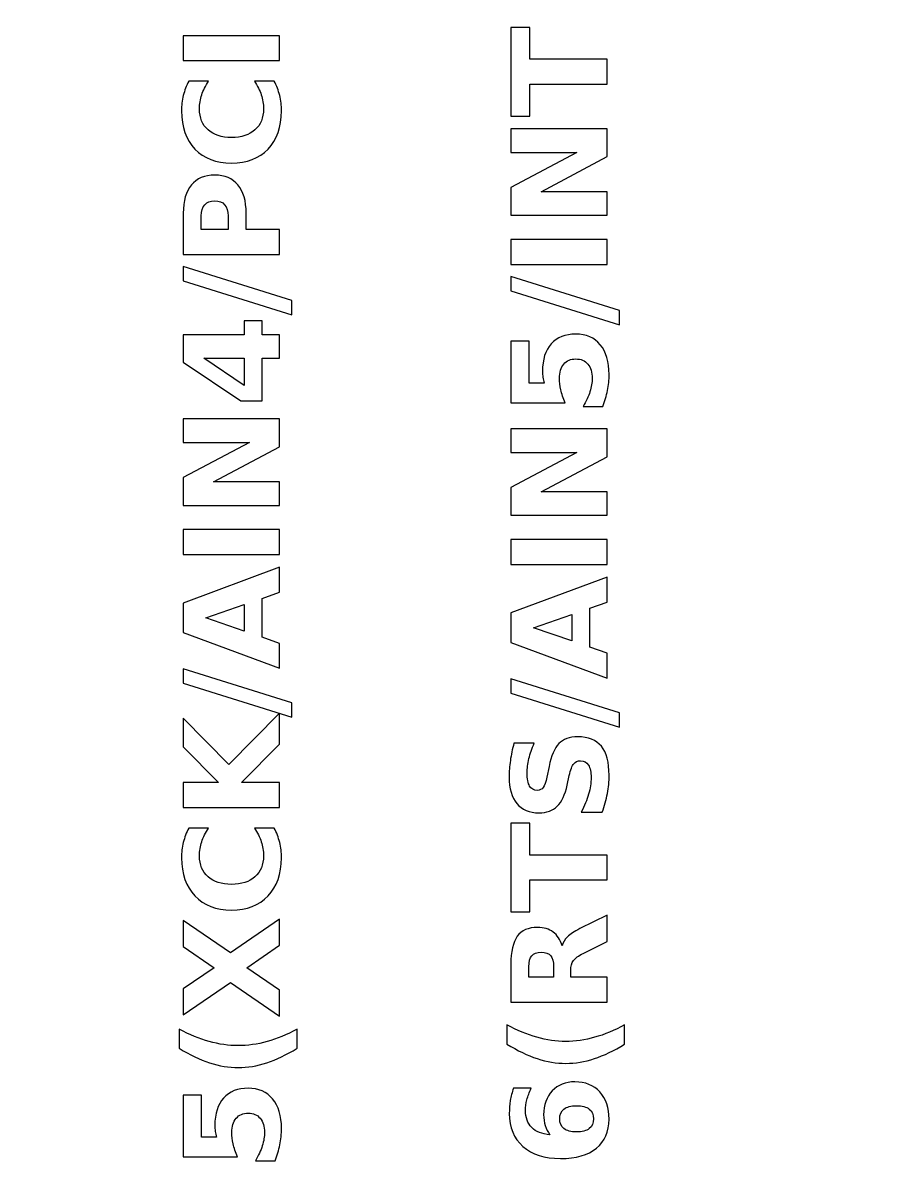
# Model space of a CAD drawing. Header units: centimetres. Extents: x -16.5 to -4.5, y -20.9 to -8.8.
# Drawn here: x -11.811 to -10.516, y -19.23 to -17.499 of the extents above; entities that cross this region are included whole.
import ezdxf

# ---------------------------------------------------------------- set-up
doc = ezdxf.new("R2010")
doc.units = ezdxf.units.CM
doc.header["$MEASUREMENT"] = 0
doc.layers.add('Layer 1', color=7, linetype='Continuous')

msp = doc.modelspace()

# ---------------------------------------------------------------- linework, layer by layer
at = {"layer": 'Layer 1', "color": 7, "lineweight": 35}
msp.add_open_spline([(-16.5, -8.85), (-16.5, -8.85), (-4.5, -8.85), (-4.5, -8.85), (-4.5, -8.85), (-4.5, -8.85), (-4.5, -20.85), (-4.5, -20.85), (-4.5, -20.85), (-4.5, -20.85), (-16.5, -20.85), (-16.5, -20.85), (-16.5, -20.85), (-16.5, -20.85), (-16.5, -8.85), (-16.5, -8.85)], degree=3, knots=[0, 0, 0, 0, 0.25, 0.25, 0.25, 0.25, 0.5, 0.5, 0.5, 0.5, 0.75, 0.75, 0.75, 0.75, 1, 1, 1, 1], dxfattribs=at)
at = {"layer": 'Layer 1', "color": 250, "lineweight": 100}
msp.add_open_spline([(-15.8, -9.55), (-15.8, -9.55), (-5.2, -9.55), (-5.2, -9.55), (-5.2, -9.55), (-5.2, -9.55), (-5.2, -20.15), (-5.2, -20.15), (-5.2, -20.15), (-5.2, -20.15), (-15.8, -20.15), (-15.8, -20.15), (-15.8, -20.15), (-15.8, -20.15), (-15.8, -9.55), (-15.8, -9.55)], degree=3, knots=[0, 0, 0, 0, 0.25, 0.25, 0.25, 0.25, 0.5, 0.5, 0.5, 0.5, 0.75, 0.75, 0.75, 0.75, 1, 1, 1, 1], dxfattribs=at)
at = {"layer": 'Layer 1', "color": 250}
for points, knots in [([(-11.56878, -17.55568), (-11.56878, -17.55568), (-11.56878, -17.51808), (-11.56878, -17.51808), (-11.56878, -17.51808), (-11.56878, -17.51808), (-11.42298, -17.51808), (-11.42298, -17.51808), (-11.42298, -17.51808), (-11.42298, -17.51808), (-11.42298, -17.55568), (-11.42298, -17.55568), (-11.42298, -17.55568), (-11.42298, -17.55568), (-11.56878, -17.55568), (-11.56878, -17.55568)], [0, 0, 0, 0, 0.25, 0.25, 0.25, 0.25, 0.5, 0.5, 0.5, 0.5, 0.75, 0.75, 0.75, 0.75, 1, 1, 1, 1]), ([(-11.073, -17.63971), (-11.073, -17.63971), (-11.073, -17.50535), (-11.073, -17.50535), (-11.073, -17.50535), (-11.073, -17.50535), (-11.04457, -17.50535), (-11.04457, -17.50535), (-11.04457, -17.50535), (-11.04457, -17.50535), (-11.04457, -17.55368), (-11.04457, -17.55368), (-11.04457, -17.55368), (-11.04457, -17.55368), (-10.9272, -17.55368), (-10.9272, -17.55368), (-10.9272, -17.55368), (-10.9272, -17.55368), (-10.9272, -17.59128), (-10.9272, -17.59128), (-10.9272, -17.59128), (-10.9272, -17.59128), (-11.04457, -17.59128), (-11.04457, -17.59128), (-11.04457, -17.59128), (-11.04457, -17.59128), (-11.04457, -17.63971), (-11.04457, -17.63971), (-11.04457, -17.63971), (-11.04457, -17.63971), (-11.073, -17.63971), (-11.073, -17.63971)], [0, 0, 0, 0, 0.125, 0.125, 0.125, 0.125, 0.25, 0.25, 0.25, 0.25, 0.375, 0.375, 0.375, 0.375, 0.5, 0.5, 0.5, 0.5, 0.625, 0.625, 0.625, 0.625, 0.75, 0.75, 0.75, 0.75, 0.875, 0.875, 0.875, 0.875, 1, 1, 1, 1]), ([(-11.43098, -17.58682), (-11.42741, -17.59372), (-11.42471, -17.60092), (-11.42288, -17.60842), (-11.42288, -17.60842), (-11.42105, -17.61589), (-11.42015, -17.62372), (-11.42015, -17.63185), (-11.42015, -17.63185), (-11.42015, -17.65612), (-11.42695, -17.67535), (-11.44051, -17.68955), (-11.44051, -17.68955), (-11.45408, -17.70375), (-11.47248, -17.71085), (-11.49575, -17.71085), (-11.49575, -17.71085), (-11.51905, -17.71085), (-11.53748, -17.70375), (-11.55105, -17.68955), (-11.55105, -17.68955), (-11.56461, -17.67535), (-11.57141, -17.65612), (-11.57141, -17.63185), (-11.57141, -17.63185), (-11.57141, -17.62372), (-11.57051, -17.61589), (-11.56868, -17.60842), (-11.56868, -17.60842), (-11.56685, -17.60092), (-11.56415, -17.59372), (-11.56058, -17.58682), (-11.56058, -17.58682), (-11.56058, -17.58682), (-11.53041, -17.58682), (-11.53041, -17.58682), (-11.53041, -17.58682), (-11.53518, -17.59379), (-11.53865, -17.60065), (-11.54085, -17.60742), (-11.54085, -17.60742), (-11.54308, -17.61419), (-11.54418, -17.62132), (-11.54418, -17.62882), (-11.54418, -17.62882), (-11.54418, -17.64222), (-11.53988, -17.65279), (-11.53128, -17.66045), (-11.53128, -17.66045), (-11.52268, -17.66815), (-11.51085, -17.67199), (-11.49575, -17.67199), (-11.49575, -17.67199), (-11.48068, -17.67199), (-11.46888, -17.66815), (-11.46028, -17.66045), (-11.46028, -17.66045), (-11.45168, -17.65279), (-11.44738, -17.64222), (-11.44738, -17.62882), (-11.44738, -17.62882), (-11.44738, -17.62132), (-11.44848, -17.61419), (-11.45071, -17.60742), (-11.45071, -17.60742), (-11.45291, -17.60065), (-11.45638, -17.59379), (-11.46115, -17.58682), (-11.46115, -17.58682), (-11.46115, -17.58682), (-11.43098, -17.58682), (-11.43098, -17.58682)], [0, 0, 0, 0, 0.0555556, 0.0555556, 0.0555556, 0.0555556, 0.1111111, 0.1111111, 0.1111111, 0.1111111, 0.1666667, 0.1666667, 0.1666667, 0.1666667, 0.2222222, 0.2222222, 0.2222222, 0.2222222, 0.2777778, 0.2777778, 0.2777778, 0.2777778, 0.3333333, 0.3333333, 0.3333333, 0.3333333, 0.3888889, 0.3888889, 0.3888889, 0.3888889, 0.4444444, 0.4444444, 0.4444444, 0.4444444, 0.5, 0.5, 0.5, 0.5, 0.5555556, 0.5555556, 0.5555556, 0.5555556, 0.6111111, 0.6111111, 0.6111111, 0.6111111, 0.6666667, 0.6666667, 0.6666667, 0.6666667, 0.7222222, 0.7222222, 0.7222222, 0.7222222, 0.7777778, 0.7777778, 0.7777778, 0.7777778, 0.8333333, 0.8333333, 0.8333333, 0.8333333, 0.8888889, 0.8888889, 0.8888889, 0.8888889, 0.9444444, 0.9444444, 0.9444444, 0.9444444, 1, 1, 1, 1]), ([(-11.073, -17.78968), (-11.073, -17.78968), (-11.073, -17.74768), (-11.073, -17.74768), (-11.073, -17.74768), (-11.073, -17.74768), (-10.973, -17.69465), (-10.973, -17.69465), (-10.973, -17.69465), (-10.973, -17.69465), (-11.073, -17.69465), (-11.073, -17.69465), (-11.073, -17.69465), (-11.073, -17.69465), (-11.073, -17.65902), (-11.073, -17.65902), (-11.073, -17.65902), (-11.073, -17.65902), (-10.9272, -17.65902), (-10.9272, -17.65902), (-10.9272, -17.65902), (-10.9272, -17.65902), (-10.9272, -17.70102), (-10.9272, -17.70102), (-10.9272, -17.70102), (-10.9272, -17.70102), (-11.0272, -17.75405), (-11.0272, -17.75405), (-11.0272, -17.75405), (-11.0272, -17.75405), (-10.9272, -17.75405), (-10.9272, -17.75405), (-10.9272, -17.75405), (-10.9272, -17.75405), (-10.9272, -17.78968), (-10.9272, -17.78968), (-10.9272, -17.78968), (-10.9272, -17.78968), (-11.073, -17.78968), (-11.073, -17.78968)], [0, 0, 0, 0, 0.1, 0.1, 0.1, 0.1, 0.2, 0.2, 0.2, 0.2, 0.3, 0.3, 0.3, 0.3, 0.4, 0.4, 0.4, 0.4, 0.5, 0.5, 0.5, 0.5, 0.6, 0.6, 0.6, 0.6, 0.7, 0.7, 0.7, 0.7, 0.8, 0.8, 0.8, 0.8, 0.9, 0.9, 0.9, 0.9, 1, 1, 1, 1]), ([(-11.56878, -17.84902), (-11.56878, -17.84902), (-11.56878, -17.78662), (-11.56878, -17.78662), (-11.56878, -17.78662), (-11.56878, -17.76806), (-11.56465, -17.75382), (-11.55641, -17.74389), (-11.55641, -17.74389), (-11.54818, -17.73396), (-11.53645, -17.72899), (-11.52121, -17.72899), (-11.52121, -17.72899), (-11.50595, -17.72899), (-11.49418, -17.73396), (-11.48595, -17.74389), (-11.48595, -17.74389), (-11.47771, -17.75382), (-11.47358, -17.76806), (-11.47358, -17.78662), (-11.47358, -17.78662), (-11.47358, -17.78662), (-11.47358, -17.81142), (-11.47358, -17.81142), (-11.47358, -17.81142), (-11.47358, -17.81142), (-11.42298, -17.81142), (-11.42298, -17.81142), (-11.42298, -17.81142), (-11.42298, -17.81142), (-11.42298, -17.84902), (-11.42298, -17.84902), (-11.42298, -17.84902), (-11.42298, -17.84902), (-11.56878, -17.84902), (-11.56878, -17.84902)], [0, 0, 0, 0, 0.1111111, 0.1111111, 0.1111111, 0.1111111, 0.2222222, 0.2222222, 0.2222222, 0.2222222, 0.3333333, 0.3333333, 0.3333333, 0.3333333, 0.4444444, 0.4444444, 0.4444444, 0.4444444, 0.5555556, 0.5555556, 0.5555556, 0.5555556, 0.6666667, 0.6666667, 0.6666667, 0.6666667, 0.7777778, 0.7777778, 0.7777778, 0.7777778, 0.8888889, 0.8888889, 0.8888889, 0.8888889, 1, 1, 1, 1]), ([(-11.54155, -17.81142), (-11.54155, -17.81142), (-11.50081, -17.81142), (-11.50081, -17.81142), (-11.50081, -17.81142), (-11.50081, -17.81142), (-11.50081, -17.79062), (-11.50081, -17.79062), (-11.50081, -17.79062), (-11.50081, -17.78332), (-11.50258, -17.77769), (-11.50615, -17.77372), (-11.50615, -17.77372), (-11.50968, -17.76976), (-11.51471, -17.76776), (-11.52121, -17.76776), (-11.52121, -17.76776), (-11.52775, -17.76776), (-11.53275, -17.76976), (-11.53628, -17.77372), (-11.53628, -17.77372), (-11.53978, -17.77769), (-11.54155, -17.78332), (-11.54155, -17.79062), (-11.54155, -17.79062), (-11.54155, -17.79062), (-11.54155, -17.81142), (-11.54155, -17.81142)], [0, 0, 0, 0, 0.1428571, 0.1428571, 0.1428571, 0.1428571, 0.2857143, 0.2857143, 0.2857143, 0.2857143, 0.4285714, 0.4285714, 0.4285714, 0.4285714, 0.5714286, 0.5714286, 0.5714286, 0.5714286, 0.7142857, 0.7142857, 0.7142857, 0.7142857, 0.8571429, 0.8571429, 0.8571429, 0.8571429, 1, 1, 1, 1]), ([(-11.073, -17.86408), (-11.073, -17.86408), (-11.073, -17.82648), (-11.073, -17.82648), (-11.073, -17.82648), (-11.073, -17.82648), (-10.9272, -17.82648), (-10.9272, -17.82648), (-10.9272, -17.82648), (-10.9272, -17.82648), (-10.9272, -17.86408), (-10.9272, -17.86408), (-10.9272, -17.86408), (-10.9272, -17.86408), (-11.073, -17.86408), (-11.073, -17.86408)], [0, 0, 0, 0, 0.25, 0.25, 0.25, 0.25, 0.5, 0.5, 0.5, 0.5, 0.75, 0.75, 0.75, 0.75, 1, 1, 1, 1]), ([(-11.56878, -17.88905), (-11.56878, -17.88905), (-11.56878, -17.86739), (-11.56878, -17.86739), (-11.56878, -17.86739), (-11.56878, -17.86739), (-11.40441, -17.91885), (-11.40441, -17.91885), (-11.40441, -17.91885), (-11.40441, -17.91885), (-11.40441, -17.94042), (-11.40441, -17.94042), (-11.40441, -17.94042), (-11.40441, -17.94042), (-11.56878, -17.88905), (-11.56878, -17.88905)], [0, 0, 0, 0, 0.25, 0.25, 0.25, 0.25, 0.5, 0.5, 0.5, 0.5, 0.75, 0.75, 0.75, 0.75, 1, 1, 1, 1]), ([(-11.073, -17.90411), (-11.073, -17.90411), (-11.073, -17.88245), (-11.073, -17.88245), (-11.073, -17.88245), (-11.073, -17.88245), (-10.90863, -17.93391), (-10.90863, -17.93391), (-10.90863, -17.93391), (-10.90863, -17.93391), (-10.90863, -17.95548), (-10.90863, -17.95548), (-10.90863, -17.95548), (-10.90863, -17.95548), (-11.073, -17.90411), (-11.073, -17.90411)], [0, 0, 0, 0, 0.25, 0.25, 0.25, 0.25, 0.5, 0.5, 0.5, 0.5, 0.75, 0.75, 0.75, 0.75, 1, 1, 1, 1]), ([(-11.56878, -18.01219), (-11.56878, -18.01219), (-11.56878, -17.97039), (-11.56878, -17.97039), (-11.56878, -17.97039), (-11.56878, -17.97039), (-11.47678, -17.97039), (-11.47678, -17.97039), (-11.47678, -17.97039), (-11.47678, -17.97039), (-11.47678, -17.94959), (-11.47678, -17.94959), (-11.47678, -17.94959), (-11.47678, -17.94959), (-11.44955, -17.94959), (-11.44955, -17.94959), (-11.44955, -17.94959), (-11.44955, -17.94959), (-11.44955, -17.97039), (-11.44955, -17.97039), (-11.44955, -17.97039), (-11.44955, -17.97039), (-11.42298, -17.97039), (-11.42298, -17.97039), (-11.42298, -17.97039), (-11.42298, -17.97039), (-11.42298, -18.00592), (-11.42298, -18.00592), (-11.42298, -18.00592), (-11.42298, -18.00592), (-11.44955, -18.00592), (-11.44955, -18.00592), (-11.44955, -18.00592), (-11.44955, -18.00592), (-11.44955, -18.07059), (-11.44955, -18.07059), (-11.44955, -18.07059), (-11.44955, -18.07059), (-11.48178, -18.07059), (-11.48178, -18.07059), (-11.48178, -18.07059), (-11.48178, -18.07059), (-11.56878, -18.01219), (-11.56878, -18.01219)], [0, 0, 0, 0, 0.0909091, 0.0909091, 0.0909091, 0.0909091, 0.1818182, 0.1818182, 0.1818182, 0.1818182, 0.2727273, 0.2727273, 0.2727273, 0.2727273, 0.3636364, 0.3636364, 0.3636364, 0.3636364, 0.4545455, 0.4545455, 0.4545455, 0.4545455, 0.5454545, 0.5454545, 0.5454545, 0.5454545, 0.6363636, 0.6363636, 0.6363636, 0.6363636, 0.7272727, 0.7272727, 0.7272727, 0.7272727, 0.8181818, 0.8181818, 0.8181818, 0.8181818, 0.9090909, 0.9090909, 0.9090909, 0.9090909, 1, 1, 1, 1]), ([(-11.073, -18.07345), (-11.073, -18.07345), (-11.073, -17.97998), (-11.073, -17.97998), (-11.073, -17.97998), (-11.073, -17.97998), (-11.04537, -17.97998), (-11.04537, -17.97998), (-11.04537, -17.97998), (-11.04537, -17.97998), (-11.04537, -18.04348), (-11.04537, -18.04348), (-11.04537, -18.04348), (-11.04537, -18.04348), (-11.0228, -18.04348), (-11.0228, -18.04348), (-11.0228, -18.04348), (-11.02357, -18.04062), (-11.02417, -18.03775), (-11.0246, -18.03485), (-11.0246, -18.03485), (-11.02503, -18.03195), (-11.02523, -18.02892), (-11.02523, -18.02582), (-11.02523, -18.02582), (-11.02523, -18.00802), (-11.0208, -17.99418), (-11.0119, -17.98428), (-11.0119, -17.98428), (-11.00303, -17.97438), (-10.99063, -17.96945), (-10.97477, -17.96945), (-10.97477, -17.96945), (-10.959, -17.96945), (-10.94667, -17.97485), (-10.93773, -17.98562), (-10.93773, -17.98562), (-10.92883, -17.99638), (-10.92437, -18.01135), (-10.92437, -18.03048), (-10.92437, -18.03048), (-10.92437, -18.03875), (-10.92517, -18.04695), (-10.92677, -18.05505), (-10.92677, -18.05505), (-10.92837, -18.06315), (-10.93077, -18.07122), (-10.93403, -18.07922), (-10.93403, -18.07922), (-10.93403, -18.07922), (-10.96363, -18.07922), (-10.96363, -18.07922), (-10.96363, -18.07922), (-10.95907, -18.07128), (-10.95567, -18.06375), (-10.95337, -18.05662), (-10.95337, -18.05662), (-10.9511, -18.04948), (-10.94997, -18.04275), (-10.94997, -18.03645), (-10.94997, -18.03645), (-10.94997, -18.02732), (-10.9522, -18.02015), (-10.95667, -18.01492), (-10.95667, -18.01492), (-10.9611, -18.00968), (-10.96713, -18.00705), (-10.97473, -18.00705), (-10.97473, -18.00705), (-10.98243, -18.00705), (-10.98847, -18.00968), (-10.9929, -18.01492), (-10.9929, -18.01492), (-10.99733, -18.02015), (-10.99953, -18.02732), (-10.99953, -18.03645), (-10.99953, -18.03645), (-10.99953, -18.04185), (-10.99883, -18.04762), (-10.99743, -18.05372), (-10.99743, -18.05372), (-10.99603, -18.05985), (-10.99387, -18.06642), (-10.99093, -18.07345), (-10.99093, -18.07345), (-10.99093, -18.07345), (-11.073, -18.07345), (-11.073, -18.07345)], [0, 0, 0, 0, 0.0454545, 0.0454545, 0.0454545, 0.0454545, 0.0909091, 0.0909091, 0.0909091, 0.0909091, 0.1363636, 0.1363636, 0.1363636, 0.1363636, 0.1818182, 0.1818182, 0.1818182, 0.1818182, 0.2272727, 0.2272727, 0.2272727, 0.2272727, 0.2727273, 0.2727273, 0.2727273, 0.2727273, 0.3181818, 0.3181818, 0.3181818, 0.3181818, 0.3636364, 0.3636364, 0.3636364, 0.3636364, 0.4090909, 0.4090909, 0.4090909, 0.4090909, 0.4545455, 0.4545455, 0.4545455, 0.4545455, 0.5, 0.5, 0.5, 0.5, 0.5454545, 0.5454545, 0.5454545, 0.5454545, 0.5909091, 0.5909091, 0.5909091, 0.5909091, 0.6363636, 0.6363636, 0.6363636, 0.6363636, 0.6818182, 0.6818182, 0.6818182, 0.6818182, 0.7272727, 0.7272727, 0.7272727, 0.7272727, 0.7727273, 0.7727273, 0.7727273, 0.7727273, 0.8181818, 0.8181818, 0.8181818, 0.8181818, 0.8636364, 0.8636364, 0.8636364, 0.8636364, 0.9090909, 0.9090909, 0.9090909, 0.9090909, 0.9545455, 0.9545455, 0.9545455, 0.9545455, 1, 1, 1, 1]), ([(-11.53781, -18.00592), (-11.53781, -18.00592), (-11.47678, -18.04716), (-11.47678, -18.04716), (-11.47678, -18.04716), (-11.47678, -18.04716), (-11.47678, -18.00592), (-11.47678, -18.00592), (-11.47678, -18.00592), (-11.47678, -18.00592), (-11.53781, -18.00592), (-11.53781, -18.00592)], [0, 0, 0, 0, 0.3333333, 0.3333333, 0.3333333, 0.3333333, 0.6666667, 0.6666667, 0.6666667, 0.6666667, 1, 1, 1, 1]), ([(-11.56878, -18.22859), (-11.56878, -18.22859), (-11.56878, -18.18659), (-11.56878, -18.18659), (-11.56878, -18.18659), (-11.56878, -18.18659), (-11.46878, -18.13356), (-11.46878, -18.13356), (-11.46878, -18.13356), (-11.46878, -18.13356), (-11.56878, -18.13356), (-11.56878, -18.13356), (-11.56878, -18.13356), (-11.56878, -18.13356), (-11.56878, -18.09793), (-11.56878, -18.09793), (-11.56878, -18.09793), (-11.56878, -18.09793), (-11.42298, -18.09793), (-11.42298, -18.09793), (-11.42298, -18.09793), (-11.42298, -18.09793), (-11.42298, -18.13993), (-11.42298, -18.13993), (-11.42298, -18.13993), (-11.42298, -18.13993), (-11.52298, -18.19296), (-11.52298, -18.19296), (-11.52298, -18.19296), (-11.52298, -18.19296), (-11.42298, -18.19296), (-11.42298, -18.19296), (-11.42298, -18.19296), (-11.42298, -18.19296), (-11.42298, -18.22859), (-11.42298, -18.22859), (-11.42298, -18.22859), (-11.42298, -18.22859), (-11.56878, -18.22859), (-11.56878, -18.22859)], [0, 0, 0, 0, 0.1, 0.1, 0.1, 0.1, 0.2, 0.2, 0.2, 0.2, 0.3, 0.3, 0.3, 0.3, 0.4, 0.4, 0.4, 0.4, 0.5, 0.5, 0.5, 0.5, 0.6, 0.6, 0.6, 0.6, 0.7, 0.7, 0.7, 0.7, 0.8, 0.8, 0.8, 0.8, 0.9, 0.9, 0.9, 0.9, 1, 1, 1, 1]), ([(-11.073, -18.24365), (-11.073, -18.24365), (-11.073, -18.20165), (-11.073, -18.20165), (-11.073, -18.20165), (-11.073, -18.20165), (-10.973, -18.14862), (-10.973, -18.14862), (-10.973, -18.14862), (-10.973, -18.14862), (-11.073, -18.14862), (-11.073, -18.14862), (-11.073, -18.14862), (-11.073, -18.14862), (-11.073, -18.11299), (-11.073, -18.11299), (-11.073, -18.11299), (-11.073, -18.11299), (-10.9272, -18.11299), (-10.9272, -18.11299), (-10.9272, -18.11299), (-10.9272, -18.11299), (-10.9272, -18.15499), (-10.9272, -18.15499), (-10.9272, -18.15499), (-10.9272, -18.15499), (-11.0272, -18.20802), (-11.0272, -18.20802), (-11.0272, -18.20802), (-11.0272, -18.20802), (-10.9272, -18.20802), (-10.9272, -18.20802), (-10.9272, -18.20802), (-10.9272, -18.20802), (-10.9272, -18.24365), (-10.9272, -18.24365), (-10.9272, -18.24365), (-10.9272, -18.24365), (-11.073, -18.24365), (-11.073, -18.24365)], [0, 0, 0, 0, 0.1, 0.1, 0.1, 0.1, 0.2, 0.2, 0.2, 0.2, 0.3, 0.3, 0.3, 0.3, 0.4, 0.4, 0.4, 0.4, 0.5, 0.5, 0.5, 0.5, 0.6, 0.6, 0.6, 0.6, 0.7, 0.7, 0.7, 0.7, 0.8, 0.8, 0.8, 0.8, 0.9, 0.9, 0.9, 0.9, 1, 1, 1, 1]), ([(-11.56878, -18.30299), (-11.56878, -18.30299), (-11.56878, -18.26539), (-11.56878, -18.26539), (-11.56878, -18.26539), (-11.56878, -18.26539), (-11.42298, -18.26539), (-11.42298, -18.26539), (-11.42298, -18.26539), (-11.42298, -18.26539), (-11.42298, -18.30299), (-11.42298, -18.30299), (-11.42298, -18.30299), (-11.42298, -18.30299), (-11.56878, -18.30299), (-11.56878, -18.30299)], [0, 0, 0, 0, 0.25, 0.25, 0.25, 0.25, 0.5, 0.5, 0.5, 0.5, 0.75, 0.75, 0.75, 0.75, 1, 1, 1, 1]), ([(-11.073, -18.31805), (-11.073, -18.31805), (-11.073, -18.28045), (-11.073, -18.28045), (-11.073, -18.28045), (-11.073, -18.28045), (-10.9272, -18.28045), (-10.9272, -18.28045), (-10.9272, -18.28045), (-10.9272, -18.28045), (-10.9272, -18.31805), (-10.9272, -18.31805), (-10.9272, -18.31805), (-10.9272, -18.31805), (-11.073, -18.31805), (-11.073, -18.31805)], [0, 0, 0, 0, 0.25, 0.25, 0.25, 0.25, 0.5, 0.5, 0.5, 0.5, 0.75, 0.75, 0.75, 0.75, 1, 1, 1, 1]), ([(-11.44951, -18.36933), (-11.44951, -18.36933), (-11.44951, -18.42813), (-11.44951, -18.42813), (-11.44951, -18.42813), (-11.44951, -18.42813), (-11.42298, -18.43739), (-11.42298, -18.43739), (-11.42298, -18.43739), (-11.42298, -18.43739), (-11.42298, -18.47519), (-11.42298, -18.47519), (-11.42298, -18.47519), (-11.42298, -18.47519), (-11.56878, -18.42119), (-11.56878, -18.42119), (-11.56878, -18.42119), (-11.56878, -18.42119), (-11.56878, -18.37636), (-11.56878, -18.37636), (-11.56878, -18.37636), (-11.56878, -18.37636), (-11.42298, -18.32236), (-11.42298, -18.32236), (-11.42298, -18.32236), (-11.42298, -18.32236), (-11.42298, -18.36016), (-11.42298, -18.36016), (-11.42298, -18.36016), (-11.42298, -18.36016), (-11.44951, -18.36933), (-11.44951, -18.36933)], [0, 0, 0, 0, 0.125, 0.125, 0.125, 0.125, 0.25, 0.25, 0.25, 0.25, 0.375, 0.375, 0.375, 0.375, 0.5, 0.5, 0.5, 0.5, 0.625, 0.625, 0.625, 0.625, 0.75, 0.75, 0.75, 0.75, 0.875, 0.875, 0.875, 0.875, 1, 1, 1, 1]), ([(-10.95373, -18.38439), (-10.95373, -18.38439), (-10.95373, -18.44319), (-10.95373, -18.44319), (-10.95373, -18.44319), (-10.95373, -18.44319), (-10.9272, -18.45245), (-10.9272, -18.45245), (-10.9272, -18.45245), (-10.9272, -18.45245), (-10.9272, -18.49025), (-10.9272, -18.49025), (-10.9272, -18.49025), (-10.9272, -18.49025), (-11.073, -18.43625), (-11.073, -18.43625), (-11.073, -18.43625), (-11.073, -18.43625), (-11.073, -18.39142), (-11.073, -18.39142), (-11.073, -18.39142), (-11.073, -18.39142), (-10.9272, -18.33742), (-10.9272, -18.33742), (-10.9272, -18.33742), (-10.9272, -18.33742), (-10.9272, -18.37522), (-10.9272, -18.37522), (-10.9272, -18.37522), (-10.9272, -18.37522), (-10.95373, -18.38439), (-10.95373, -18.38439)], [0, 0, 0, 0, 0.125, 0.125, 0.125, 0.125, 0.25, 0.25, 0.25, 0.25, 0.375, 0.375, 0.375, 0.375, 0.5, 0.5, 0.5, 0.5, 0.625, 0.625, 0.625, 0.625, 0.75, 0.75, 0.75, 0.75, 0.875, 0.875, 0.875, 0.875, 1, 1, 1, 1]), ([(-11.47658, -18.41876), (-11.47658, -18.41876), (-11.47658, -18.37879), (-11.47658, -18.37879), (-11.47658, -18.37879), (-11.47658, -18.37879), (-11.53458, -18.39873), (-11.53458, -18.39873), (-11.53458, -18.39873), (-11.53458, -18.39873), (-11.47658, -18.41876), (-11.47658, -18.41876)], [0, 0, 0, 0, 0.3333333, 0.3333333, 0.3333333, 0.3333333, 0.6666667, 0.6666667, 0.6666667, 0.6666667, 1, 1, 1, 1]), ([(-10.9808, -18.43382), (-10.9808, -18.43382), (-10.9808, -18.39385), (-10.9808, -18.39385), (-10.9808, -18.39385), (-10.9808, -18.39385), (-11.0388, -18.41379), (-11.0388, -18.41379), (-11.0388, -18.41379), (-11.0388, -18.41379), (-10.9808, -18.43382), (-10.9808, -18.43382)], [0, 0, 0, 0, 0.3333333, 0.3333333, 0.3333333, 0.3333333, 0.6666667, 0.6666667, 0.6666667, 0.6666667, 1, 1, 1, 1]), ([(-11.56878, -18.49782), (-11.56878, -18.49782), (-11.56878, -18.47616), (-11.56878, -18.47616), (-11.56878, -18.47616), (-11.56878, -18.47616), (-11.40441, -18.52762), (-11.40441, -18.52762), (-11.40441, -18.52762), (-11.40441, -18.52762), (-11.40441, -18.54919), (-11.40441, -18.54919), (-11.40441, -18.54919), (-11.40441, -18.54919), (-11.56878, -18.49782), (-11.56878, -18.49782)], [0, 0, 0, 0, 0.25, 0.25, 0.25, 0.25, 0.5, 0.5, 0.5, 0.5, 0.75, 0.75, 0.75, 0.75, 1, 1, 1, 1]), ([(-11.073, -18.51288), (-11.073, -18.51288), (-11.073, -18.49122), (-11.073, -18.49122), (-11.073, -18.49122), (-11.073, -18.49122), (-10.90863, -18.54268), (-10.90863, -18.54268), (-10.90863, -18.54268), (-10.90863, -18.54268), (-10.90863, -18.56425), (-10.90863, -18.56425), (-10.90863, -18.56425), (-10.90863, -18.56425), (-11.073, -18.51288), (-11.073, -18.51288)], [0, 0, 0, 0, 0.25, 0.25, 0.25, 0.25, 0.5, 0.5, 0.5, 0.5, 0.75, 0.75, 0.75, 0.75, 1, 1, 1, 1]), ([(-11.56878, -18.68579), (-11.56878, -18.68579), (-11.56878, -18.64819), (-11.56878, -18.64819), (-11.56878, -18.64819), (-11.56878, -18.64819), (-11.51555, -18.64819), (-11.51555, -18.64819), (-11.51555, -18.64819), (-11.51555, -18.64819), (-11.56878, -18.59399), (-11.56878, -18.59399), (-11.56878, -18.59399), (-11.56878, -18.59399), (-11.56878, -18.55036), (-11.56878, -18.55036), (-11.56878, -18.55036), (-11.56878, -18.55036), (-11.49975, -18.62056), (-11.49975, -18.62056), (-11.49975, -18.62056), (-11.49975, -18.62056), (-11.42298, -18.54313), (-11.42298, -18.54313), (-11.42298, -18.54313), (-11.42298, -18.54313), (-11.42298, -18.59019), (-11.42298, -18.59019), (-11.42298, -18.59019), (-11.42298, -18.59019), (-11.48041, -18.64819), (-11.48041, -18.64819), (-11.48041, -18.64819), (-11.48041, -18.64819), (-11.42298, -18.64819), (-11.42298, -18.64819), (-11.42298, -18.64819), (-11.42298, -18.64819), (-11.42298, -18.68579), (-11.42298, -18.68579), (-11.42298, -18.68579), (-11.42298, -18.68579), (-11.56878, -18.68579), (-11.56878, -18.68579)], [0, 0, 0, 0, 0.0909091, 0.0909091, 0.0909091, 0.0909091, 0.1818182, 0.1818182, 0.1818182, 0.1818182, 0.2727273, 0.2727273, 0.2727273, 0.2727273, 0.3636364, 0.3636364, 0.3636364, 0.3636364, 0.4545455, 0.4545455, 0.4545455, 0.4545455, 0.5454545, 0.5454545, 0.5454545, 0.5454545, 0.6363636, 0.6363636, 0.6363636, 0.6363636, 0.7272727, 0.7272727, 0.7272727, 0.7272727, 0.8181818, 0.8181818, 0.8181818, 0.8181818, 0.9090909, 0.9090909, 0.9090909, 0.9090909, 1, 1, 1, 1]), ([(-11.0684, -18.58845), (-11.0684, -18.58845), (-11.03757, -18.58845), (-11.03757, -18.58845), (-11.03757, -18.58845), (-11.04113, -18.59645), (-11.04383, -18.60428), (-11.04567, -18.61188), (-11.04567, -18.61188), (-11.0475, -18.61951), (-11.0484, -18.62671), (-11.0484, -18.63348), (-11.0484, -18.63348), (-11.0484, -18.64245), (-11.04717, -18.64911), (-11.0447, -18.65341), (-11.0447, -18.65341), (-11.0422, -18.65771), (-11.03837, -18.65985), (-11.03317, -18.65985), (-11.03317, -18.65985), (-11.02927, -18.65985), (-11.0262, -18.65841), (-11.02403, -18.65551), (-11.02403, -18.65551), (-11.02187, -18.65261), (-11.01997, -18.64735), (-11.0184, -18.63971), (-11.0184, -18.63971), (-11.0184, -18.63971), (-11.0152, -18.62371), (-11.0152, -18.62371), (-11.0152, -18.62371), (-11.01193, -18.60748), (-11.007, -18.59598), (-11.00033, -18.58915), (-11.00033, -18.58915), (-10.9937, -18.58231), (-10.98427, -18.57888), (-10.97203, -18.57888), (-10.97203, -18.57888), (-10.95593, -18.57888), (-10.94397, -18.58365), (-10.93613, -18.59318), (-10.93613, -18.59318), (-10.9283, -18.60271), (-10.92437, -18.61728), (-10.92437, -18.63688), (-10.92437, -18.63688), (-10.92437, -18.64615), (-10.92523, -18.65541), (-10.927, -18.66471), (-10.927, -18.66471), (-10.92877, -18.67401), (-10.93137, -18.68335), (-10.9348, -18.69265), (-10.9348, -18.69265), (-10.9348, -18.69265), (-10.96653, -18.69265), (-10.96653, -18.69265), (-10.96653, -18.69265), (-10.9616, -18.68335), (-10.95787, -18.67435), (-10.95537, -18.66565), (-10.95537, -18.66565), (-10.95287, -18.65695), (-10.9516, -18.64858), (-10.9516, -18.64051), (-10.9516, -18.64051), (-10.9516, -18.63231), (-10.95297, -18.62601), (-10.9557, -18.62165), (-10.9557, -18.62165), (-10.95843, -18.61728), (-10.96233, -18.61511), (-10.96743, -18.61511), (-10.96743, -18.61511), (-10.97197, -18.61511), (-10.9755, -18.61658), (-10.97797, -18.61955), (-10.97797, -18.61955), (-10.98043, -18.62251), (-10.98267, -18.62841), (-10.9846, -18.63728), (-10.9846, -18.63728), (-10.9846, -18.63728), (-10.98783, -18.65185), (-10.98783, -18.65185), (-10.98783, -18.65185), (-10.99097, -18.66641), (-10.99593, -18.67708), (-11.00277, -18.68381), (-11.00277, -18.68381), (-11.0096, -18.69055), (-11.01883, -18.69391), (-11.0304, -18.69391), (-11.0304, -18.69391), (-11.04493, -18.69391), (-11.0561, -18.68921), (-11.0639, -18.67985), (-11.0639, -18.67985), (-11.07173, -18.67048), (-11.07563, -18.65701), (-11.07563, -18.63941), (-11.07563, -18.63941), (-11.07563, -18.63141), (-11.07503, -18.62318), (-11.07383, -18.61471), (-11.07383, -18.61471), (-11.07263, -18.60625), (-11.07083, -18.59748), (-11.0684, -18.58845)], [0, 0, 0, 0, 0.0357143, 0.0357143, 0.0357143, 0.0357143, 0.0714286, 0.0714286, 0.0714286, 0.0714286, 0.1071429, 0.1071429, 0.1071429, 0.1071429, 0.1428571, 0.1428571, 0.1428571, 0.1428571, 0.1785714, 0.1785714, 0.1785714, 0.1785714, 0.2142857, 0.2142857, 0.2142857, 0.2142857, 0.25, 0.25, 0.25, 0.25, 0.2857143, 0.2857143, 0.2857143, 0.2857143, 0.3214286, 0.3214286, 0.3214286, 0.3214286, 0.3571429, 0.3571429, 0.3571429, 0.3571429, 0.3928571, 0.3928571, 0.3928571, 0.3928571, 0.4285714, 0.4285714, 0.4285714, 0.4285714, 0.4642857, 0.4642857, 0.4642857, 0.4642857, 0.5, 0.5, 0.5, 0.5, 0.5357143, 0.5357143, 0.5357143, 0.5357143, 0.5714286, 0.5714286, 0.5714286, 0.5714286, 0.6071429, 0.6071429, 0.6071429, 0.6071429, 0.6428571, 0.6428571, 0.6428571, 0.6428571, 0.6785714, 0.6785714, 0.6785714, 0.6785714, 0.7142857, 0.7142857, 0.7142857, 0.7142857, 0.75, 0.75, 0.75, 0.75, 0.7857143, 0.7857143, 0.7857143, 0.7857143, 0.8214286, 0.8214286, 0.8214286, 0.8214286, 0.8571429, 0.8571429, 0.8571429, 0.8571429, 0.8928571, 0.8928571, 0.8928571, 0.8928571, 0.9285714, 0.9285714, 0.9285714, 0.9285714, 0.9642857, 0.9642857, 0.9642857, 0.9642857, 1, 1, 1, 1]), ([(-11.073, -18.84374), (-11.073, -18.84374), (-11.073, -18.70938), (-11.073, -18.70938), (-11.073, -18.70938), (-11.073, -18.70938), (-11.04457, -18.70938), (-11.04457, -18.70938), (-11.04457, -18.70938), (-11.04457, -18.70938), (-11.04457, -18.75771), (-11.04457, -18.75771), (-11.04457, -18.75771), (-11.04457, -18.75771), (-10.9272, -18.75771), (-10.9272, -18.75771), (-10.9272, -18.75771), (-10.9272, -18.75771), (-10.9272, -18.79531), (-10.9272, -18.79531), (-10.9272, -18.79531), (-10.9272, -18.79531), (-11.04457, -18.79531), (-11.04457, -18.79531), (-11.04457, -18.79531), (-11.04457, -18.79531), (-11.04457, -18.84374), (-11.04457, -18.84374), (-11.04457, -18.84374), (-11.04457, -18.84374), (-11.073, -18.84374), (-11.073, -18.84374)], [0, 0, 0, 0, 0.125, 0.125, 0.125, 0.125, 0.25, 0.25, 0.25, 0.25, 0.375, 0.375, 0.375, 0.375, 0.5, 0.5, 0.5, 0.5, 0.625, 0.625, 0.625, 0.625, 0.75, 0.75, 0.75, 0.75, 0.875, 0.875, 0.875, 0.875, 1, 1, 1, 1]), ([(-11.43098, -18.71693), (-11.42741, -18.72383), (-11.42471, -18.73103), (-11.42288, -18.73853), (-11.42288, -18.73853), (-11.42105, -18.746), (-11.42015, -18.75383), (-11.42015, -18.76196), (-11.42015, -18.76196), (-11.42015, -18.78623), (-11.42695, -18.80546), (-11.44051, -18.81966), (-11.44051, -18.81966), (-11.45408, -18.83386), (-11.47248, -18.84096), (-11.49575, -18.84096), (-11.49575, -18.84096), (-11.51905, -18.84096), (-11.53748, -18.83386), (-11.55105, -18.81966), (-11.55105, -18.81966), (-11.56461, -18.80546), (-11.57141, -18.78623), (-11.57141, -18.76196), (-11.57141, -18.76196), (-11.57141, -18.75383), (-11.57051, -18.746), (-11.56868, -18.73853), (-11.56868, -18.73853), (-11.56685, -18.73103), (-11.56415, -18.72383), (-11.56058, -18.71693), (-11.56058, -18.71693), (-11.56058, -18.71693), (-11.53041, -18.71693), (-11.53041, -18.71693), (-11.53041, -18.71693), (-11.53518, -18.7239), (-11.53865, -18.73076), (-11.54085, -18.73753), (-11.54085, -18.73753), (-11.54308, -18.7443), (-11.54418, -18.75143), (-11.54418, -18.75893), (-11.54418, -18.75893), (-11.54418, -18.77233), (-11.53988, -18.7829), (-11.53128, -18.79056), (-11.53128, -18.79056), (-11.52268, -18.79826), (-11.51085, -18.8021), (-11.49575, -18.8021), (-11.49575, -18.8021), (-11.48068, -18.8021), (-11.46888, -18.79826), (-11.46028, -18.79056), (-11.46028, -18.79056), (-11.45168, -18.7829), (-11.44738, -18.77233), (-11.44738, -18.75893), (-11.44738, -18.75893), (-11.44738, -18.75143), (-11.44848, -18.7443), (-11.45071, -18.73753), (-11.45071, -18.73753), (-11.45291, -18.73076), (-11.45638, -18.7239), (-11.46115, -18.71693), (-11.46115, -18.71693), (-11.46115, -18.71693), (-11.43098, -18.71693), (-11.43098, -18.71693)], [0, 0, 0, 0, 0.0555556, 0.0555556, 0.0555556, 0.0555556, 0.1111111, 0.1111111, 0.1111111, 0.1111111, 0.1666667, 0.1666667, 0.1666667, 0.1666667, 0.2222222, 0.2222222, 0.2222222, 0.2222222, 0.2777778, 0.2777778, 0.2777778, 0.2777778, 0.3333333, 0.3333333, 0.3333333, 0.3333333, 0.3888889, 0.3888889, 0.3888889, 0.3888889, 0.4444444, 0.4444444, 0.4444444, 0.4444444, 0.5, 0.5, 0.5, 0.5, 0.5555556, 0.5555556, 0.5555556, 0.5555556, 0.6111111, 0.6111111, 0.6111111, 0.6111111, 0.6666667, 0.6666667, 0.6666667, 0.6666667, 0.7222222, 0.7222222, 0.7222222, 0.7222222, 0.7777778, 0.7777778, 0.7777778, 0.7777778, 0.8333333, 0.8333333, 0.8333333, 0.8333333, 0.8888889, 0.8888889, 0.8888889, 0.8888889, 0.9444444, 0.9444444, 0.9444444, 0.9444444, 1, 1, 1, 1]), ([(-10.98237, -18.94274), (-10.98237, -18.94274), (-10.9272, -18.94274), (-10.9272, -18.94274), (-10.9272, -18.94274), (-10.9272, -18.94274), (-10.9272, -18.98034), (-10.9272, -18.98034), (-10.9272, -18.98034), (-10.9272, -18.98034), (-11.073, -18.98034), (-11.073, -18.98034), (-11.073, -18.98034), (-11.073, -18.98034), (-11.073, -18.92291), (-11.073, -18.92291), (-11.073, -18.92291), (-11.073, -18.90371), (-11.06977, -18.88961), (-11.06333, -18.88068), (-11.06333, -18.88068), (-11.0569, -18.87171), (-11.0467, -18.86724), (-11.03277, -18.86724), (-11.03277, -18.86724), (-11.02313, -18.86724), (-11.0152, -18.86958), (-11.00903, -18.87421), (-11.00903, -18.87421), (-11.00283, -18.87888), (-10.99827, -18.88591), (-10.99533, -18.89528), (-10.99533, -18.89528), (-10.99417, -18.89014), (-10.99153, -18.88551), (-10.9874, -18.88144), (-10.9874, -18.88144), (-10.98327, -18.87738), (-10.977, -18.87328), (-10.9686, -18.86911), (-10.9686, -18.86911), (-10.9686, -18.86911), (-10.9272, -18.84868), (-10.9272, -18.84868), (-10.9272, -18.84868), (-10.9272, -18.84868), (-10.9272, -18.88874), (-10.9272, -18.88874), (-10.9272, -18.88874), (-10.9272, -18.88874), (-10.96343, -18.90651), (-10.96343, -18.90651), (-10.96343, -18.90651), (-10.9707, -18.91008), (-10.9757, -18.91371), (-10.97837, -18.91741), (-10.97837, -18.91741), (-10.98103, -18.92108), (-10.98237, -18.92598), (-10.98237, -18.93211), (-10.98237, -18.93211), (-10.98237, -18.93211), (-10.98237, -18.94274), (-10.98237, -18.94274)], [0, 0, 0, 0, 0.0625, 0.0625, 0.0625, 0.0625, 0.125, 0.125, 0.125, 0.125, 0.1875, 0.1875, 0.1875, 0.1875, 0.25, 0.25, 0.25, 0.25, 0.3125, 0.3125, 0.3125, 0.3125, 0.375, 0.375, 0.375, 0.375, 0.4375, 0.4375, 0.4375, 0.4375, 0.5, 0.5, 0.5, 0.5, 0.5625, 0.5625, 0.5625, 0.5625, 0.625, 0.625, 0.625, 0.625, 0.6875, 0.6875, 0.6875, 0.6875, 0.75, 0.75, 0.75, 0.75, 0.8125, 0.8125, 0.8125, 0.8125, 0.875, 0.875, 0.875, 0.875, 0.9375, 0.9375, 0.9375, 0.9375, 1, 1, 1, 1]), ([(-11.49738, -18.90553), (-11.49738, -18.90553), (-11.42298, -18.85493), (-11.42298, -18.85493), (-11.42298, -18.85493), (-11.42298, -18.85493), (-11.42298, -18.8941), (-11.42298, -18.8941), (-11.42298, -18.8941), (-11.42298, -18.8941), (-11.47278, -18.92816), (-11.47278, -18.92816), (-11.47278, -18.92816), (-11.47278, -18.92816), (-11.42298, -18.96196), (-11.42298, -18.96196), (-11.42298, -18.96196), (-11.42298, -18.96196), (-11.42298, -19.00133), (-11.42298, -19.00133), (-11.42298, -19.00133), (-11.42298, -19.00133), (-11.49738, -18.95073), (-11.49738, -18.95073), (-11.49738, -18.95073), (-11.49738, -18.95073), (-11.56878, -18.99936), (-11.56878, -18.99936), (-11.56878, -18.99936), (-11.56878, -18.99936), (-11.56878, -18.9601), (-11.56878, -18.9601), (-11.56878, -18.9601), (-11.56878, -18.9601), (-11.52181, -18.92816), (-11.52181, -18.92816), (-11.52181, -18.92816), (-11.52181, -18.92816), (-11.56878, -18.89633), (-11.56878, -18.89633), (-11.56878, -18.89633), (-11.56878, -18.89633), (-11.56878, -18.8569), (-11.56878, -18.8569), (-11.56878, -18.8569), (-11.56878, -18.8569), (-11.49738, -18.90553), (-11.49738, -18.90553)], [0, 0, 0, 0, 0.0833333, 0.0833333, 0.0833333, 0.0833333, 0.1666667, 0.1666667, 0.1666667, 0.1666667, 0.25, 0.25, 0.25, 0.25, 0.3333333, 0.3333333, 0.3333333, 0.3333333, 0.4166667, 0.4166667, 0.4166667, 0.4166667, 0.5, 0.5, 0.5, 0.5, 0.5833333, 0.5833333, 0.5833333, 0.5833333, 0.6666667, 0.6666667, 0.6666667, 0.6666667, 0.75, 0.75, 0.75, 0.75, 0.8333333, 0.8333333, 0.8333333, 0.8333333, 0.9166667, 0.9166667, 0.9166667, 0.9166667, 1, 1, 1, 1]), ([(-11.00833, -18.92691), (-11.00833, -18.91904), (-11.0098, -18.91338), (-11.01273, -18.90998), (-11.01273, -18.90998), (-11.01567, -18.90654), (-11.0205, -18.90484), (-11.0272, -18.90484), (-11.0272, -18.90484), (-11.03383, -18.90484), (-11.0386, -18.90654), (-11.04147, -18.90998), (-11.04147, -18.90998), (-11.04433, -18.91338), (-11.04577, -18.91904), (-11.04577, -18.92691), (-11.04577, -18.92691), (-11.04577, -18.92691), (-11.04577, -18.94274), (-11.04577, -18.94274), (-11.04577, -18.94274), (-11.04577, -18.94274), (-11.00833, -18.94274), (-11.00833, -18.94274), (-11.00833, -18.94274), (-11.00833, -18.94274), (-11.00833, -18.92691), (-11.00833, -18.92691)], [0, 0, 0, 0, 0.1428571, 0.1428571, 0.1428571, 0.1428571, 0.2857143, 0.2857143, 0.2857143, 0.2857143, 0.4285714, 0.4285714, 0.4285714, 0.4285714, 0.5714286, 0.5714286, 0.5714286, 0.5714286, 0.7142857, 0.7142857, 0.7142857, 0.7142857, 0.8571429, 0.8571429, 0.8571429, 0.8571429, 1, 1, 1, 1]), ([(-11.39661, -19.02113), (-11.39661, -19.02113), (-11.39661, -19.05013), (-11.39661, -19.05013), (-11.39661, -19.05013), (-11.41268, -19.0601), (-11.42798, -19.06746), (-11.44248, -19.0722), (-11.44248, -19.0722), (-11.45695, -19.07696), (-11.47131, -19.07933), (-11.48558, -19.07933), (-11.48558, -19.07933), (-11.49985, -19.07933), (-11.51428, -19.07693), (-11.52888, -19.07216), (-11.52888, -19.07216), (-11.54351, -19.06736), (-11.55878, -19.06003), (-11.57475, -19.05013), (-11.57475, -19.05013), (-11.57475, -19.05013), (-11.57475, -19.02113), (-11.57475, -19.02113), (-11.57475, -19.02113), (-11.55931, -19.02946), (-11.54421, -19.0357), (-11.52948, -19.03986), (-11.52948, -19.03986), (-11.51475, -19.04403), (-11.50018, -19.04613), (-11.48578, -19.04613), (-11.48578, -19.04613), (-11.47138, -19.04613), (-11.45681, -19.04406), (-11.44201, -19.03993), (-11.44201, -19.03993), (-11.42725, -19.0358), (-11.41211, -19.02953), (-11.39661, -19.02113)], [0, 0, 0, 0, 0.1, 0.1, 0.1, 0.1, 0.2, 0.2, 0.2, 0.2, 0.3, 0.3, 0.3, 0.3, 0.4, 0.4, 0.4, 0.4, 0.5, 0.5, 0.5, 0.5, 0.6, 0.6, 0.6, 0.6, 0.7, 0.7, 0.7, 0.7, 0.8, 0.8, 0.8, 0.8, 0.9, 0.9, 0.9, 0.9, 1, 1, 1, 1]), ([(-10.90083, -19.01471), (-10.90083, -19.01471), (-10.90083, -19.04371), (-10.90083, -19.04371), (-10.90083, -19.04371), (-10.9169, -19.05368), (-10.9322, -19.06104), (-10.9467, -19.06578), (-10.9467, -19.06578), (-10.96117, -19.07054), (-10.97553, -19.07291), (-10.9898, -19.07291), (-10.9898, -19.07291), (-11.00407, -19.07291), (-11.0185, -19.07051), (-11.0331, -19.06574), (-11.0331, -19.06574), (-11.04773, -19.06094), (-11.063, -19.05361), (-11.07897, -19.04371), (-11.07897, -19.04371), (-11.07897, -19.04371), (-11.07897, -19.01471), (-11.07897, -19.01471), (-11.07897, -19.01471), (-11.06353, -19.02304), (-11.04843, -19.02928), (-11.0337, -19.03344), (-11.0337, -19.03344), (-11.01897, -19.03761), (-11.0044, -19.03971), (-10.99, -19.03971), (-10.99, -19.03971), (-10.9756, -19.03971), (-10.96103, -19.03764), (-10.94623, -19.03351), (-10.94623, -19.03351), (-10.93147, -19.02938), (-10.91633, -19.02311), (-10.90083, -19.01471)], [0, 0, 0, 0, 0.1, 0.1, 0.1, 0.1, 0.2, 0.2, 0.2, 0.2, 0.3, 0.3, 0.3, 0.3, 0.4, 0.4, 0.4, 0.4, 0.5, 0.5, 0.5, 0.5, 0.6, 0.6, 0.6, 0.6, 0.7, 0.7, 0.7, 0.7, 0.8, 0.8, 0.8, 0.8, 0.9, 0.9, 0.9, 0.9, 1, 1, 1, 1]), ([(-11.56878, -19.2145), (-11.56878, -19.2145), (-11.56878, -19.12103), (-11.56878, -19.12103), (-11.56878, -19.12103), (-11.56878, -19.12103), (-11.54115, -19.12103), (-11.54115, -19.12103), (-11.54115, -19.12103), (-11.54115, -19.12103), (-11.54115, -19.18453), (-11.54115, -19.18453), (-11.54115, -19.18453), (-11.54115, -19.18453), (-11.51858, -19.18453), (-11.51858, -19.18453), (-11.51858, -19.18453), (-11.51935, -19.18167), (-11.51995, -19.1788), (-11.52038, -19.1759), (-11.52038, -19.1759), (-11.52081, -19.173), (-11.52101, -19.16997), (-11.52101, -19.16687), (-11.52101, -19.16687), (-11.52101, -19.14907), (-11.51658, -19.13523), (-11.50768, -19.12533), (-11.50768, -19.12533), (-11.49881, -19.11543), (-11.48641, -19.1105), (-11.47055, -19.1105), (-11.47055, -19.1105), (-11.45478, -19.1105), (-11.44245, -19.1159), (-11.43351, -19.12667), (-11.43351, -19.12667), (-11.42461, -19.13743), (-11.42015, -19.1524), (-11.42015, -19.17153), (-11.42015, -19.17153), (-11.42015, -19.1798), (-11.42095, -19.188), (-11.42255, -19.1961), (-11.42255, -19.1961), (-11.42415, -19.2042), (-11.42655, -19.21227), (-11.42981, -19.22027), (-11.42981, -19.22027), (-11.42981, -19.22027), (-11.45941, -19.22027), (-11.45941, -19.22027), (-11.45941, -19.22027), (-11.45485, -19.21233), (-11.45145, -19.2048), (-11.44915, -19.19767), (-11.44915, -19.19767), (-11.44688, -19.19053), (-11.44575, -19.1838), (-11.44575, -19.1775), (-11.44575, -19.1775), (-11.44575, -19.16837), (-11.44798, -19.1612), (-11.45245, -19.15597), (-11.45245, -19.15597), (-11.45688, -19.15073), (-11.46291, -19.1481), (-11.47051, -19.1481), (-11.47051, -19.1481), (-11.47821, -19.1481), (-11.48425, -19.15073), (-11.48868, -19.15597), (-11.48868, -19.15597), (-11.49311, -19.1612), (-11.49531, -19.16837), (-11.49531, -19.1775), (-11.49531, -19.1775), (-11.49531, -19.1829), (-11.49461, -19.18867), (-11.49321, -19.19477), (-11.49321, -19.19477), (-11.49181, -19.2009), (-11.48965, -19.20747), (-11.48671, -19.2145), (-11.48671, -19.2145), (-11.48671, -19.2145), (-11.56878, -19.2145), (-11.56878, -19.2145)], [0, 0, 0, 0, 0.0454545, 0.0454545, 0.0454545, 0.0454545, 0.0909091, 0.0909091, 0.0909091, 0.0909091, 0.1363636, 0.1363636, 0.1363636, 0.1363636, 0.1818182, 0.1818182, 0.1818182, 0.1818182, 0.2272727, 0.2272727, 0.2272727, 0.2272727, 0.2727273, 0.2727273, 0.2727273, 0.2727273, 0.3181818, 0.3181818, 0.3181818, 0.3181818, 0.3636364, 0.3636364, 0.3636364, 0.3636364, 0.4090909, 0.4090909, 0.4090909, 0.4090909, 0.4545455, 0.4545455, 0.4545455, 0.4545455, 0.5, 0.5, 0.5, 0.5, 0.5454545, 0.5454545, 0.5454545, 0.5454545, 0.5909091, 0.5909091, 0.5909091, 0.5909091, 0.6363636, 0.6363636, 0.6363636, 0.6363636, 0.6818182, 0.6818182, 0.6818182, 0.6818182, 0.7272727, 0.7272727, 0.7272727, 0.7272727, 0.7727273, 0.7727273, 0.7727273, 0.7727273, 0.8181818, 0.8181818, 0.8181818, 0.8181818, 0.8636364, 0.8636364, 0.8636364, 0.8636364, 0.9090909, 0.9090909, 0.9090909, 0.9090909, 0.9545455, 0.9545455, 0.9545455, 0.9545455, 1, 1, 1, 1]), ([(-11.0692, -19.11045), (-11.0692, -19.11045), (-11.04223, -19.11045), (-11.04223, -19.11045), (-11.04223, -19.11045), (-11.04517, -19.11665), (-11.04733, -19.12245), (-11.04873, -19.12791), (-11.04873, -19.12791), (-11.05013, -19.13338), (-11.05083, -19.13875), (-11.05083, -19.14395), (-11.05083, -19.14395), (-11.05083, -19.15515), (-11.04773, -19.16385), (-11.0415, -19.17011), (-11.0415, -19.17011), (-11.0353, -19.17635), (-11.02607, -19.18001), (-11.01383, -19.18105), (-11.01383, -19.18105), (-11.017, -19.17675), (-11.0194, -19.17208), (-11.021, -19.16708), (-11.021, -19.16708), (-11.0226, -19.16208), (-11.0234, -19.15661), (-11.0234, -19.15068), (-11.0234, -19.15068), (-11.0234, -19.13578), (-11.01903, -19.12375), (-11.0103, -19.11461), (-11.0103, -19.11461), (-11.0016, -19.10545), (-10.99017, -19.10088), (-10.97603, -19.10088), (-10.97603, -19.10088), (-10.9604, -19.10088), (-10.9479, -19.10598), (-10.93847, -19.11621), (-10.93847, -19.11621), (-10.92907, -19.12641), (-10.92437, -19.14015), (-10.92437, -19.15731), (-10.92437, -19.15731), (-10.92437, -19.17625), (-10.93077, -19.19091), (-10.94357, -19.20131), (-10.94357, -19.20131), (-10.95633, -19.21168), (-10.9745, -19.21688), (-10.998, -19.21688), (-10.998, -19.21688), (-11.02207, -19.21688), (-11.041, -19.21081), (-11.05477, -19.19868), (-11.05477, -19.19868), (-11.06853, -19.18651), (-11.07543, -19.16988), (-11.07543, -19.14871), (-11.07543, -19.14871), (-11.07543, -19.14201), (-11.0749, -19.13551), (-11.07387, -19.12918), (-11.07387, -19.12918), (-11.07283, -19.12288), (-11.07127, -19.11665), (-11.0692, -19.11045)], [0, 0, 0, 0, 0.0588235, 0.0588235, 0.0588235, 0.0588235, 0.1176471, 0.1176471, 0.1176471, 0.1176471, 0.1764706, 0.1764706, 0.1764706, 0.1764706, 0.2352941, 0.2352941, 0.2352941, 0.2352941, 0.2941176, 0.2941176, 0.2941176, 0.2941176, 0.3529412, 0.3529412, 0.3529412, 0.3529412, 0.4117647, 0.4117647, 0.4117647, 0.4117647, 0.4705882, 0.4705882, 0.4705882, 0.4705882, 0.5294118, 0.5294118, 0.5294118, 0.5294118, 0.5882353, 0.5882353, 0.5882353, 0.5882353, 0.6470588, 0.6470588, 0.6470588, 0.6470588, 0.7058824, 0.7058824, 0.7058824, 0.7058824, 0.7647059, 0.7647059, 0.7647059, 0.7647059, 0.8235294, 0.8235294, 0.8235294, 0.8235294, 0.8823529, 0.8823529, 0.8823529, 0.8823529, 0.9411765, 0.9411765, 0.9411765, 0.9411765, 1, 1, 1, 1]), ([(-10.99917, -19.15691), (-10.99917, -19.16351), (-10.99703, -19.16845), (-10.99277, -19.17171), (-10.99277, -19.17171), (-10.9885, -19.17501), (-10.9821, -19.17665), (-10.97357, -19.17665), (-10.97357, -19.17665), (-10.96507, -19.17665), (-10.95867, -19.17501), (-10.9544, -19.17171), (-10.9544, -19.17171), (-10.95013, -19.16845), (-10.948, -19.16351), (-10.948, -19.15691), (-10.948, -19.15691), (-10.948, -19.15028), (-10.95013, -19.14531), (-10.9544, -19.14205), (-10.9544, -19.14205), (-10.95867, -19.13875), (-10.96507, -19.13711), (-10.97357, -19.13711), (-10.97357, -19.13711), (-10.9821, -19.13711), (-10.9885, -19.13875), (-10.99277, -19.14205), (-10.99277, -19.14205), (-10.99703, -19.14531), (-10.99917, -19.15028), (-10.99917, -19.15691)], [0, 0, 0, 0, 0.125, 0.125, 0.125, 0.125, 0.25, 0.25, 0.25, 0.25, 0.375, 0.375, 0.375, 0.375, 0.5, 0.5, 0.5, 0.5, 0.625, 0.625, 0.625, 0.625, 0.75, 0.75, 0.75, 0.75, 0.875, 0.875, 0.875, 0.875, 1, 1, 1, 1])]:
    msp.add_open_spline(points, degree=3, knots=knots, dxfattribs=at)

doc.saveas('drawing.dxf')
